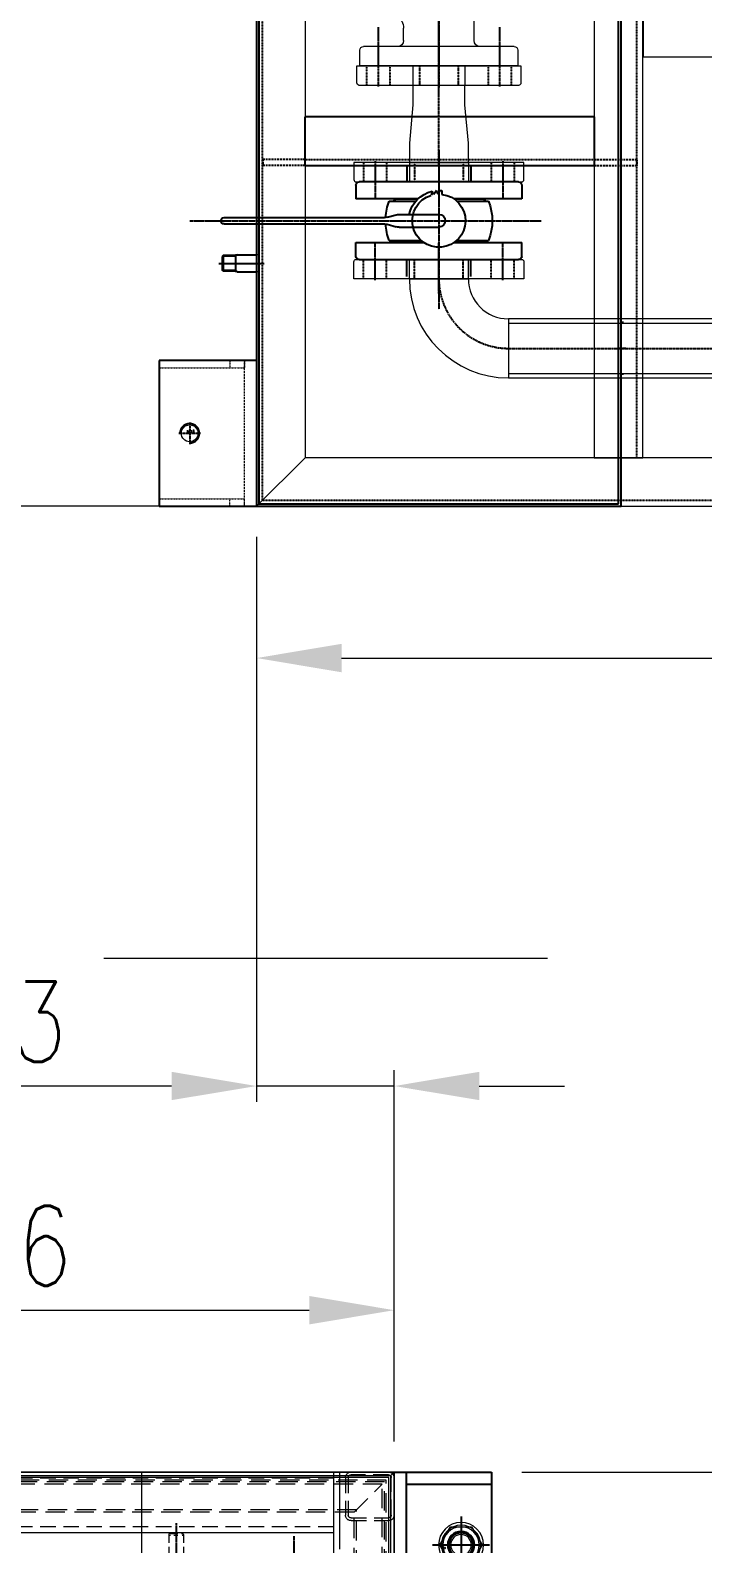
# Model space of a CAD drawing. Header units: millimetres. Extents: x -32759 to 129432, y 390 to 54305.
# Drawn here: x 9178 to 9732, y 26088 to 27334 of the extents above; entities that cross this region are included whole.
import ezdxf

# ---------------------------------------------------------------- set-up
doc = ezdxf.new("R2010")
doc.units = ezdxf.units.MM
for name, pattern in [('CENTER', [2, 1.25, -0.25, 0.25, -0.25]), ('HIDDEN', [0.375, 0.25, -0.125]), ('HIDDEN2', [4.7625, 3.175, -1.5875]), ('HIDDENX2', [19.05, 12.7, -6.35]), ('PHANTOM', [2.5, 1.25, -0.25, 0.25, -0.25, 0.25, -0.25])]:
    doc.linetypes.add(name, pattern=pattern)
for name, color, linetype in [('01j', 243, 'Continuous'), ('06', 221, 'Continuous'), ('1', 20, 'Continuous'), ('3', 5, 'Continuous'), ('4', 102, 'Continuous'), ('BOM-UDEF', 3, 'Continuous'), ('CENTER', 1, 'CENTER'), ('CL', 1, 'CENTER'), ('FL', 3, 'Continuous'), ('HL', 2, 'HIDDEN'), ('PL', 5, 'PHANTOM'), ('RD', 5, 'Continuous'), ('외형선', 3, 'Continuous')]:
    doc.layers.add(name, color=color, linetype=linetype)
for name, color, linetype, lineweight in [('02 실선', 2, 'Continuous', 25), ('04 실선', 4, 'Continuous', 25), ('2은선', 2, 'HIDDEN', 18), ('_BODY', 7, 'Continuous', 13)]:
    doc.layers.add(name, color=color, linetype=linetype, lineweight=lineweight)
doc.styles.add('ROAMNS', font='romans.shx', dxfattribs={"width": 0.8, "bigfont": 'whgtxt.shx'})
doc.styles.get("Standard").update_dxf_attribs({"font": 'arial.ttf'})
doc.styles.add('한글', font='romans.shx', dxfattribs={"height": 4, "bigfont": 'whgtxt.shx'})
doc.dimstyles.new('20 작은 한덕_도면칫수', dxfattribs={"dimscale": 20, "dimtxt": 3.3, "dimasz": 3.5, "dimexe": 0.65, "dimexo": 1.25, "dimgap": 1, "dimtad": 1, "dimdec": 0, "dimdsep": 46, "dimtxsty": 'ROAMNS', "dimcen": 0, "dimclrd": 7, "dimclre": 7, "dimclrt": 2, "dimadec": 0, "dimazin": 2, "dimtp": 0.1, "dimtm": 0.1, "dimtfac": 0.71, "dimtdec": 0, "dimtmove": 0, "dimatfit": 3, "dimfxl": 1, "dimlwd": -1, "dimlwe": -1, "dimarcsym": 1})
doc.dimstyles.new('AM_ISO$0', dxfattribs={"dimtxt": 3.5, "dimasz": 3.5, "dimexe": 1, "dimexo": 1, "dimgap": 1.5, "dimtad": 1, "dimdsep": 46, "dimtxsty": 'Standard', "dimcen": 0, "dimclrd": 256, "dimclre": 256, "dimclrt": 2, "dimadec": 0, "dimazin": 2, "dimtp": 0.1, "dimtm": 0.1, "dimtfac": 0.71, "dimtdec": 3, "dimtmove": 0, "dimatfit": 3, "dimfxl": 1, "dimlwd": -1, "dimlwe": -1, "dimarcsym": 1})

# ---------------------------------------------------------------- blocks, each defined once
blk = doc.blocks.new('frferfs새로운 블럭')
at = {"layer": '1', "ltscale": 10}
for p, q in [((40719.7, 2813.8, 5909), (40719.7, 2767.1, 5909)), ((40696.4, 2790.4, 5909), (40743.1, 2790.4, 5909))]:
    blk.add_line(p, q, dxfattribs=at)
at = {"layer": '외형선'}
for p, q in [((40659.7, 2845.4, 5909), (40659.7, 2765.4, 5909)), ((40779.7, 2765.4, 5909), (40779.7, 2845.4, 5909)), ((40779.7, 2835.4, 5909), (40659.7, 2835.4, 5909)), ((40669.7, 2835.4, 5909), (40669.7, 2765.4, 5909)), ((40769.7, 2765.4, 5909), (40769.7, 2835.4, 5909)), ((40659.7, 2765.4, 5909), (40779.7, 2765.4, 5909))]:
    blk.add_line(p, q, dxfattribs=at)
blk.add_circle((40719.7, 2790.4, 5909), 11, dxfattribs=at)
blk = doc.blocks.new('HS_BOM', base_point=(-3113.6, 16316.3))
at = {"layer": 'BOM-UDEF'}
blk.add_circle((-3113.6, 16316.3), 0.25, dxfattribs=at)
blk = doc.blocks.new('새로sdf3fsd운 블럭')
for p, q in [((40719.7, 2807.8, 5909), (40704.7, 2799.1, 5909)), ((40734.7, 2799.1, 5909), (40719.7, 2807.8, 5909)), ((40704.7, 2799.1, 5909), (40704.7, 2781.8, 5909)), ((40734.7, 2781.8, 5909), (40734.7, 2799.1, 5909)), ((40704.7, 2781.8, 5909), (40719.7, 2773.1, 5909)), ((40719.7, 2773.1, 5909), (40734.7, 2781.8, 5909))]:
    blk.add_line(p, q)
for radius in [18.5, 16.2, 15, 11, 10.1, 8.56]:
    blk.add_circle((40719.7, 2790.4, 5909), radius)
at = {"layer": 'CL'}
for p, q in [((40719.7, 2810.9, 5909), (40719.7, 2769.9, 5909)), ((40719.7, 2809.7, 5909), (40719.7, 2771.1, 5909)), ((40719.7, 2808.6, 5909), (40719.7, 2772.2, 5909)), ((40699.2, 2790.4, 5909), (40740.2, 2790.4, 5909)), ((40700.4, 2790.4, 5909), (40739, 2790.4, 5909)), ((40701.5, 2790.4, 5909), (40737.9, 2790.4, 5909))]:
    blk.add_line(p, q, dxfattribs=at)
at = {"layer": 'RD'}
blk.add_circle((40719.7, 2790.4, 5909), 10, dxfattribs=at)
blk.add_blockref('frferfs새로운 블럭', (0, 0))
at = {"layer": 'BOM-UDEF'}
for p in [(40721.3, 2805.2, 5909), (40722.3, 2803.6, 5909), (40727.7, 2802.4, 5909)]:
    blk.add_blockref('HS_BOM', p, dxfattribs=at)
blk = doc.blocks.new('dfhfdghdfghf')
at = {"color": 4}
for p, q in [((336303.2, 40687.8), (336303.2, 40030.8)), ((336810.2, 40687.8), (336303.2, 40687.8)), ((336810.2, 40030.8), (336810.2, 40687.8)), ((336549.2, 40439.3), (336549.2, 40279.3)), ((336549.2, 40439.3), (336564.2, 40439.3)), ((336564.2, 40439.3), (336564.2, 40279.3)), ((336549.2, 40411.3), (336564.2, 40411.3)), ((336549.2, 40311.3), (336564.2, 40311.3)), ((336549.2, 40279.3), (336564.2, 40279.3)), ((336303.2, 40030.8), (336810.2, 40030.8))]:
    blk.add_line(p, q, dxfattribs=at)
at = {"color": 2, "linetype": 'HIDDEN2', "ltscale": 5}
for p, q in [((336305.2, 40685.8), (336305.2, 40032.8)), ((336808.2, 40685.8), (336305.2, 40685.8)), ((336808.2, 40032.8), (336808.2, 40685.8)), ((336549.2, 40409.3), (336564.2, 40409.3)), ((336549.2, 40313.3), (336564.2, 40313.3)), ((336305.2, 40032.8), (336808.2, 40032.8))]:
    blk.add_line(p, q, dxfattribs=at)
blk = doc.blocks.new('새로sdvsdv운 블럭')
at = {"color": 2, "linetype": 'HIDDENX2'}
for p, q in [((14408.8, -8312.7), (14408.8, -8281.9)), ((14411.1, -8312.7), (14411.1, -8281.9)), ((14413.4, -8277.3), (14444.2, -8277.3)), ((14413.4, -8279.6), (14444.2, -8279.6)), ((14446.5, -8281.9), (14446.5, -8312.7)), ((14448.8, -8281.9), (14448.8, -8312.7)), ((14444.2, -8315), (14413.4, -8315)), ((14444.2, -8317.3), (14413.4, -8317.3))]:
    blk.add_line(p, q, dxfattribs=at)
for centre, radius, start, end in [((14413.4, -8281.9), 4.6, 90, 180), ((14413.4, -8281.9), 2.3, 90, 180), ((14444.2, -8281.9), 4.6, 360, 90), ((14444.2, -8281.9), 2.3, 0, 90), ((14413.4, -8312.7), 4.6, 180, 270), ((14413.4, -8312.7), 2.3, 180, 270), ((14444.2, -8312.7), 4.6, 270, 0), ((14444.2, -8312.7), 2.3, 270, 0)]:
    blk.add_arc(centre, radius, start, end, dxfattribs=at)
blk = doc.blocks.new('cvbncv')
at = {"color": 3}
for p, q in [((336311.6, 40907.3, 870.8), (335795.6, 40907.3)), ((335795.6, 40907.3), (335795.6, 40241.3)), ((335798.6, 40904.3), (335795.6, 40907.3)), ((335798.6, 40904.4), (335798.6, 40244.3)), ((336308.6, 40904.3, 870.8), (335798.6, 40904.3)), ((336308.6, 40904.3, 870.8), (336311.6, 40907.3, 870.8)), ((336311.6, 40907.3, 870.8), (336311.6, 40241.3, -4776.3)), ((335798.6, 40244.3), (335795.6, 40241.3)), ((336311.6, 40241.3, -4776.3), (335795.6, 40241.3)), ((336308.6, 40244.3, 870.8), (335798.6, 40244.3)), ((336308.6, 40244.3, 870.8), (336311.6, 40241.3, -4776.3))]:
    blk.add_line(p, q, dxfattribs=at)
blk.add_line((336308.6, 40244.3, 870.8), (336308.6, 40903.3, 870.8))
at = {"extrusion": (0, 0, -1), "zscale": -1}
blk.add_blockref('새로sdvsdv운 블럭', (-350244.4, 49184.6, -5647), dxfattribs=at)
blk.add_blockref('새로sdvsdv운 블럭', (321862.8, 49184.6))
at = {"rotation": 180}
blk.add_blockref('새로sdvsdv운 블럭', (350244.4, 31964.1, 5647), dxfattribs=at)
at = {"extrusion": (0, 0, -1), "zscale": -1, "rotation": 180}
blk.add_blockref('새로sdvsdv운 블럭', (-321862.8, 31964.1), dxfattribs=at)
blk = doc.blocks.new('BL-50P')
for p, q in [((33.5, 202), (33.5, 51.3)), ((39.5, 202), (39.5, 51.3)), ((0, -75), (0, 75)), ((3, 78), (16, 78)), ((16, 19.8), (16, 78)), ((70, 78), (57, 78)), ((57, 78), (57, 14.3)), ((73, 75), (73, -75)), ((18, 46.7), (18, 21.7)), ((33.2, 48.7), (30.8, 40.1)), ((39.8, 48.7), (42.2, 40.1)), ((55, 46.7), (55, 16.8)), ((-16, 30), (0, 30)), ((16, 40.1), (16, 19.8)), ((30.5, 37.5), (30.5, 0)), ((42.5, 37.5), (42.5, 0)), ((57, 40.1), (57, 14.3)), ((89, 30), (73, 30)), ((8, -0.7), (11.5, 0.7)), ((8.1, 2.4), (11.9, 4.6)), ((11.5, 0.7), (8.1, 2.4)), ((8.7, 6.4), (12.6, 7.4)), ((11.9, 4.6), (8.7, 6.4)), ((8.1, -2.9), (11.7, -2.9)), ((16, -78), (16, -14.3)), ((16, -14.3), (16, -41.5)), ((18, -16.8), (18, -46.7)), ((55, -16.8), (55, -46.7)), ((57, -14.3), (57, -78)), ((57, -14.3), (57, -42)), ((-16, -30), (0, -30)), ((89, -30), (73, -30)), ((18, -43.5), (18, -43.5)), ((55, -43.5), (55.5, -43.5)), ((3, -78), (16, -78)), ((70, -78), (57, -78))]:
    blk.add_line(p, q)
for centre, radius, start, end in [((36.5, 202), 3, 0, 180), ((3, 75), 3, 90, 180), ((70, 75), 3, 0, 90), ((36.5, 0), 50.2, 93.5055, 111.6124), ((23.5, 51.3), 10, 344.9149, 0), ((49.5, 51.3), 10, 180, 195.0851), ((36.5, 0), 50.2, 68.3876, 86.4945), ((18, 40.1), 2, 90, 180), ((40.5, 37.5), 10, 164.9149, 180), ((32.5, 37.5), 10, 0, 15.0851), ((55, 40.1), 2, 0, 90), ((36.5, 0), 28.5, 102.1532, 166.9419), ((36.5, 0), 25, 186.6152, 162.7268), ((36.5, 0), 6, 180, 0), ((36.5, 0), 28.5, 181.4361, 185.7998), ((18, -41.5), 2, 180, 270), ((55.5, -42), 1.5, 270, 0), ((36.5, 0), 50.2, 248.3876, 291.6124), ((3, -75), 3, 180, 270), ((70, -75), 3, 270, 0)]:
    blk.add_arc(centre, radius, start, end)
at = {"layer": 'CENTER'}
for p, q in [((36.5, 234.4), (36.5, -96.3)), ((-16, 60), (16, 60)), ((89, 60), (57, 60)), ((-29.9, 0), (119.7, 0)), ((-28, 0), (16, 0)), ((105, 0), (57, 0)), ((-16, -60), (16, -60)), ((89, -60), (57, -60))]:
    blk.add_line(p, q, dxfattribs=at)
blk = doc.blocks.new('A$C6B085AC1')
at = {"color": 222}
blk.add_circle((9.4, 9.4, 5491.4), 7, dxfattribs=at)
at = {"layer": 'CL', "ltscale": 0.5}
for p, q in [((9.4, 18.8), (9.4, 0)), ((0, 9.4), (18.8, 9.4))]:
    blk.add_line(p, q, dxfattribs=at)
blk = doc.blocks.new('A$C331B0632')
at = {"color": 222}
blk.add_lwpolyline([(0, 250), (516, 250), (516, 0), (0, 0)], close=True, dxfattribs=at)
at = {"ltscale": 0.5}
for p in [(158.6, 165.6, 5491.4), (338.6, 165.6, 5491.4), (158.6, 65.6, 5491.4), (338.6, 65.6, 5491.4)]:
    blk.add_blockref('A$C6B085AC1', p, dxfattribs=at)
blk = doc.blocks.new('asfasfsfasfda')
at = {"color": 84, "linetype": 'HIDDEN2', "ltscale": 5}
for p, q in [((380941.5, 310707.5, -6206.6), (380941.5, 311353.5, -6206.6)), ((380943.5, 310705.5, -6206.6), (380943.5, 311355.5, -6206.6)), ((380918.5, 310730.5, -6206.6), (380918.5, 311330.5, -6206.6)), ((380920.5, 310728.5, -6206.6), (380920.5, 311332.5, -6206.6)), ((380466.5, 310728.5, -6206.6), (380920.5, 310728.5, -6206.6)), ((380468.5, 310730.5, -6206.6), (380918.5, 310730.5, -6206.6)), ((380918.5, 310730.5, -6206.6), (380941.5, 310707.5, -6206.6)), ((380443.5, 310705.5, -6206.6), (380943.5, 310705.5, -6206.6)), ((380445.5, 310707.5, -6206.6), (380941.5, 310707.5, -6206.6))]:
    blk.add_line(p, q, dxfattribs=at)
at = {"color": 6}
for p, q in [((380901.5, 310747.5, -715.1), (380901.5, 311313.5, -715.1)), ((380901.5, 310747.5, -10982.8), (380901.5, 311313.5, -10982.8)), ((380951.5, 310747.5, -715.1), (380951.5, 311313.5, -715.1)), ((380951.5, 310747.5, -10982.8), (380951.5, 311313.5, -10982.8)), ((380951.5, 310747.5, -5491.4), (380051.5, 310747.5, -11138.3))]:
    blk.add_line(p, q, dxfattribs=at)
at = {"color": 2, "linetype": 'HIDDENX2'}
for p, q in [((380906.5, 310747.5, -10982.8), (380906.5, 311313.5, -10982.8)), ((380946.5, 310747.5, -715.1), (380946.5, 311313.5, -715.1))]:
    blk.add_line(p, q, dxfattribs=at)
at = {"color": 2, "linetype": 'HIDDEN2', "ltscale": 2}
for p, q in [((380899.5, 310883, -6206.6), (380869.5, 310883, -6206.6)), ((380900, 310883, -6206.6), (380899.5, 310883, -6206.6)), ((380899.5, 310883, -6206.6), (380899.5, 310881.6, -6206.6)), ((380899.5, 310879, -6206.6), (380899.5, 310875.6, -6206.6)), ((380901, 310882, -6206.6), (380901, 310872, -6206.6)), ((380899.5, 310871, -6206.6), (380869.5, 310871, -6206.6)), ((380899.5, 310872.1, -6206.6), (380899.5, 310871, -6206.6)), ((380900, 310871, -6206.6), (380899.5, 310871, -6206.6))]:
    blk.add_line(p, q, dxfattribs=at)
at = {"color": 2, "linetype": 'HIDDENX2', "ltscale": 5}
blk.add_line((380951.5, 310742.5, -5491.4), (380051.5, 310742.5, -11138.3), dxfattribs=at)
at = {"color": 6, "elevation": -10982.8}
blk.add_lwpolyline([(380951.5, 311363.5), (380051.5, 311363.5), (380051.5, 310697.5), (380951.5, 310697.5), (380951.5, 311363.5)], dxfattribs=at)
at = {"color": 2, "linetype": 'HIDDEN2', "ltscale": 2}
for centre, start, end in [((380900, 310882, -6206.6), 0, 90), ((380900, 310872, -6206.6), 270, 0)]:
    blk.add_arc(centre, 1, start, end, dxfattribs=at)
at = {"layer": 'CENTER'}
blk.add_line((380909.4, 310877, -6206.6), (380819.7, 310877, -6206.6), dxfattribs=at)
for name, p in [('cvbncv', (44639.9, 270456.2, -6206.6)), ('dfhfdghdfghf', (44136.7, 270671.2, -6206.6))]:
    blk.add_blockref(name, p)
at = {"ltscale": 0.5}
blk.add_blockref('A$C331B0632', (380435.5, 310905.5, -6206.6), dxfattribs=at)
at = {"xscale": -1}
blk.add_blockref('새로sdf3fsd운 블럭', (421611.2, 307852.1, -16891.8), dxfattribs=at)
at = {"layer": '06', "xscale": 0.875, "yscale": 0.875, "zscale": 0.875, "rotation": 270}
blk.add_blockref('BL-50P', (380693.5, 310812, -715.1), dxfattribs=at)
blk = doc.blocks.new('*D1572')
at = {"color": 7, "linetype": 'ByBlock', "transparency": 16777216}
for p, q in [((257155.6, 138891.9), (257155.6, 139013.1)), ((257821.6, 138891.9), (257821.6, 139013.1)), ((257225.6, 139000.1), (257751.6, 139000.1))]:
    blk.add_line(p, q, dxfattribs=at)
at = {"color": 7, "transparency": 16777216}
for points in [[(257225.6, 139011.8), (257225.6, 138988.4), (257155.6, 139000.1)], [(257751.6, 139011.8), (257751.6, 138988.4), (257821.6, 139000.1)]]:
    blk.add_solid(points, dxfattribs=at)
at = {"layer": 'Defpoints', "color": 0, "transparency": 16777216}
for p in [(257821.6, 139000.1), (257155.6, 138866.9), (257821.6, 138866.9)]:
    blk.add_point(p, dxfattribs=at)
at = {"color": 2, "transparency": 16777216, "insert": (257488.6, 139053.1), "char_height": 66, "attachment_point": 5, "style": 'ROAMNS'}
blk.add_mtext('666', dxfattribs=at)
blk = doc.blocks.new('*D1576')
at = {"color": 7, "linetype": 'ByBlock', "transparency": 16777216}
for p, q in [((257708.3, 139636.8), (257708.3, 139523.9)), ((258658.3, 139636.8), (258658.3, 139523.9)), ((257778.3, 139536.9), (258588.3, 139536.9))]:
    blk.add_line(p, q, dxfattribs=at)
at = {"color": 7, "transparency": 16777216}
for points in [[(257778.3, 139548.6), (257778.3, 139525.2), (257708.3, 139536.9)], [(258588.3, 139548.6), (258588.3, 139525.2), (258658.3, 139536.9)]]:
    blk.add_solid(points, dxfattribs=at)
at = {"layer": 'Defpoints', "color": 0, "transparency": 16777216}
for p in [(257708.3, 139661.8), (258658.3, 139661.8), (258658.3, 139536.9)]:
    blk.add_point(p, dxfattribs=at)
at = {"color": 2, "transparency": 16777216, "insert": (258183.3, 139589.9), "char_height": 66, "attachment_point": 5, "style": 'ROAMNS'}
blk.add_mtext('950', dxfattribs=at)
blk = doc.blocks.new('vbn')
at = {"ltscale": 0.5}
blk.add_circle((491764.7, 300516.7), 5.05, dxfattribs=at)
at = {"layer": 'CL', "ltscale": 0.5}
for p, q in [((491764.7, 300523.7), (491764.7, 300509.7)), ((491757.7, 300516.7), (491771.7, 300516.7))]:
    blk.add_line(p, q, dxfattribs=at)
at = {"layer": 'FL', "color": 1, "ltscale": 0.5}
blk.add_arc((491764.7, 300516.7), 6, 270, 180, dxfattribs=at)
blk = doc.blocks.new('xcxc')
at = {"ltscale": 0.5}
for p, q in [((491810.8, 300503.8), (491760.8, 300503.8)), ((491760.8, 300333.8), (491760.8, 300503.8)), ((491810.8, 300503.8), (491810.8, 300333.8)), ((491810.8, 300333.8), (491760.8, 300333.8))]:
    blk.add_line(p, q, dxfattribs=at)
blk.add_blockref('vbn', (31.1, -47.9))
at = {"extrusion": (0, 0, -1), "zscale": -1, "rotation": 180}
blk.add_blockref('vbn', (-31.1, 600885.5), dxfattribs=at)
blk = doc.blocks.new('asdf')
at = {"ltscale": 0.5}
for p, q in [((500414.8, 300426.1), (500414.8, 300126.1)), ((501614.8, 300426.1), (500414.8, 300426.1)), ((500416.8, 300424.1), (500416.8, 300128.1)), ((501612.8, 300424.1), (500416.8, 300424.1)), ((501612.8, 300128.1), (501612.8, 300424.1)), ((501614.8, 300126.1), (501614.8, 300426.1)), ((500414.8, 300126.1), (501614.8, 300126.1)), ((500416.8, 300128.1), (501612.8, 300128.1))]:
    blk.add_line(p, q, dxfattribs=at)
blk = doc.blocks.new('A$C10E257C3')
blk.add_line((0, 6.3), (13.8, 6.3))
at = {"layer": '1'}
blk.add_line((6.9, 37.3), (6.9, 0), dxfattribs=at)
at = {"layer": '3'}
for p, q in [((0.1, 23.7), (0.5, 33.9)), ((0.5, 33.9), (1.2, 34.7)), ((13.3, 33.9), (0.5, 33.9)), ((12.6, 34.7), (1.2, 34.7)), ((13.3, 33.9), (12.6, 34.7)), ((13.7, 23.7), (13.3, 33.9)), ((0, 22.3), (0.1, 23.7)), ((0, 22.3), (0, 6.3)), ((13.7, 23.7), (0.1, 23.7)), ((13.8, 22.3), (13.7, 23.7)), ((13.8, 22.3), (13.8, 6.3))]:
    blk.add_line(p, q, dxfattribs=at)
at = {"layer": '4'}
for p, q in [((0.9, 23.7), (1.2, 34.7)), ((12.9, 23.7), (12.6, 34.7)), ((0.9, 23.7), (0, 22.3)), ((12.9, 23.7), (13.8, 22.3))]:
    blk.add_line(p, q, dxfattribs=at)
blk = doc.blocks.new('dfghdfghdgfhd')
at = {"color": 1, "linetype": 'CENTER'}
blk.add_line((52273.5, 4627.1), (52281.5, 4627.1), dxfattribs=at)
at = {"color": 2, "linetype": 'HIDDEN'}
for p, q in [((52276.5, 4634.1), (52278.5, 4634.1)), ((52276.5, 4620.1), (52278.5, 4620.1))]:
    blk.add_line(p, q, dxfattribs=at)
blk = doc.blocks.new('xcvbxcvbxcb')
blk.add_blockref('A$C10E257C3', (94741.2, -19939.6))
at = {"rotation": 90}
blk.add_blockref('dfghdfghdgfhd', (99375.2, -72211.7), dxfattribs=at)
at = {"layer": '02 실선', "xscale": -1, "rotation": 90}
blk.add_blockref('xcxc', (395837.5, 471802.6, 5491.4), dxfattribs=at)
at = {"layer": '02 실선', "rotation": 90}
blk.add_blockref('xcxc', (395837.5, -511969, 5491.4), dxfattribs=at)
at = {"layer": '04 실선'}
blk.add_blockref('asdf', (-405866.7, -320359.3), dxfattribs=at)
blk = doc.blocks.new('cxvbxcvbxcvvxc')
at = {"color": 2, "linetype": 'HIDDEN2', "ltscale": 0.5}
for p, q in [((510612.6, 303899.1), (510612.6, 303897.1)), ((510655.6, 303899.1), (510655.6, 303897.1))]:
    blk.add_line(p, q, dxfattribs=at)
at = {"layer": 'CL', "ltscale": 0.5}
blk.add_line((510634.1, 303901.1), (510634.1, 303895.1), dxfattribs=at)
blk = doc.blocks.new('xcbcxbxc')
at = {"ltscale": 0.5}
for p, q in [((494109.4, 300799.5), (494069.4, 300759.5)), ((495229.4, 300799.5), (494109.4, 300799.5)), ((495229.4, 300799.5), (495269.4, 300759.5)), ((494069.4, 300759.5), (495269.4, 300759.5))]:
    blk.add_line(p, q, dxfattribs=at)
at = {"layer": 'HL', "ltscale": 0.5}
blk.add_line((494074.4, 300764.5), (495264.4, 300764.5), dxfattribs=at)
blk = doc.blocks.new('SDFGSDFGFDGSDD')
at = {"ltscale": 0.5}
for p, q in [((502948, 299874.5), (501828, 299874.5)), ((501828, 299874.5), (501828, 299834.5)), ((502948, 299874.5), (502948, 299834.5)), ((501828, 299834.5), (502948, 299834.5))]:
    blk.add_line(p, q, dxfattribs=at)
at = {"layer": 'HL', "ltscale": 0.5}
blk.add_line((501828, 299839.5), (502948, 299839.5), dxfattribs=at)
blk = doc.blocks.new('ASDFASFDFASFS')
at = {"color": 2, "linetype": 'HIDDEN2', "ltscale": 0.5}
for p, q in [((500881.3, 301067.1), (500846.3, 301067.1, -2347.3)), ((500846.3, 301062.1, -2347.3), (500846.3, 301067.1, -2347.3)), ((500881.3, 301062.1), (500846.3, 301062.1, -2347.3)), ((501119.3, 301067.1), (501154.3, 301067.1, -2347.3)), ((501119.3, 301062.1), (501154.3, 301062.1, -2347.3)), ((501154.3, 301062.1, -2347.3), (501154.3, 301067.1, -2347.3))]:
    blk.add_line(p, q, dxfattribs=at)
at = {"ltscale": 0.5}
for p, q in [((500881.3, 301067.1), (501119.3, 301067.1)), ((500881.3, 301067.1), (500881.3, 301027.1)), ((501119.3, 301067.1), (501119.3, 301027.1)), ((501119.3, 301027.1), (500881.3, 301027.1))]:
    blk.add_line(p, q, dxfattribs=at)
at = {"layer": 'HL', "ltscale": 0.5}
blk.add_line((500881.3, 301062.1), (501119.3, 301062.1), dxfattribs=at)
blk = doc.blocks.new('sdfgsdgfdgd')
at = {"ltscale": 0.5}
blk.add_circle((489855.9, 297052.9), 6.92, dxfattribs=at)
at = {"layer": 'CL', "ltscale": 0.5}
for p, q in [((489855.9, 297061.9), (489855.9, 297043.9)), ((489846.9, 297052.9), (489864.9, 297052.9))]:
    blk.add_line(p, q, dxfattribs=at)
at = {"layer": 'FL', "color": 1, "ltscale": 0.5}
blk.add_arc((489855.9, 297052.9), 8, 270, 180, dxfattribs=at)
at = {"color": 2, "style": '한글'}
blk.add_text('M16', height=2.4, dxfattribs=at).set_placement((489853.5, 297053.1))
blk = doc.blocks.new('sdfgsdfsdgsd')
at = {"color": 2, "linetype": 'HIDDEN2', "ltscale": 0.5}
blk.add_line((490032.2, 296995.1), (490032.2, 297115.1), dxfattribs=at)
at = {"ltscale": 0.5}
blk.add_line((490042.2, 296995.1), (490042.2, 297115.1), dxfattribs=at)
at = {"layer": '외형선'}
for p, q in [((490042.2, 297115.1), (489962.2, 297115.1)), ((489962.2, 297115.1), (489962.2, 296995.1)), ((489962.2, 296995.1), (490042.2, 296995.1))]:
    blk.add_line(p, q, dxfattribs=at)
blk.add_blockref('sdfgsdgfdgd', (131.3, 2.2))
blk = doc.blocks.new('cvbncncvbcn')
at = {"ltscale": 0.5}
for p, q in [((490334.8, 296974.9), (490334.8, 296980.9)), ((490334.8, 296980.9), (490404.8, 296980.9)), ((490334.8, 296974.9), (490404.8, 296974.9)), ((490392.8, 296974.9), (490392.8, 296980.9)), ((490404.8, 296974.9), (490404.8, 296980.9))]:
    blk.add_line(p, q, dxfattribs=at)
blk = doc.blocks.new('ASFDASFDDFAS')
blk.add_blockref('sdfgsdfsdgsd', (21.3, -380.4))
at = {"layer": '2은선', "xscale": -1, "rotation": 180}
blk.add_blockref('cvbncncvbcn', (-351.3, 593709.5), dxfattribs=at)
at = {"layer": '2은선'}
blk.add_blockref('cvbncncvbcn', (-351.3, -360.2), dxfattribs=at)
blk = doc.blocks.new('sdfgdsfgfdgfdsg')
at = {"ltscale": 0.5}
for p, q in [((110706.3, -23131.1), (110706.3, -24081.1)), ((110746.3, -23171.1), (110706.3, -23131.1)), ((110746.3, -24041.1), (110746.3, -23171.1)), ((110746.3, -24041.1), (110706.3, -24081.1))]:
    blk.add_line(p, q, dxfattribs=at)
at = {"layer": 'HL', "ltscale": 0.5}
blk.add_line((110711.3, -23136.1), (110711.3, -24076.1), dxfattribs=at)
blk = doc.blocks.new('sdfgdsggfds')
at = {"ltscale": 0.5}
for p, q in [((111076.3, -23449.1), (111076.3, -24041.1)), ((111116.3, -23449.1), (111076.3, -23449.1)), ((111116.3, -24041.1), (111116.3, -23449.1)), ((111116.3, -24041.1), (111076.3, -24041.1))]:
    blk.add_line(p, q, dxfattribs=at)
at = {"layer": 'HL', "ltscale": 0.5}
blk.add_line((111111.3, -24041.1), (111111.3, -23449.1), dxfattribs=at)
blk = doc.blocks.new('xcvbxcbvcbcxvb')
at = {"rotation": 270}
blk.add_blockref('ASFDASFDDFAS', (-185908.3, 466932.5), dxfattribs=at)
at = {"xscale": -1, "rotation": 180}
blk.add_blockref('xcbcxbxc', (-383363.1, 277628.5), dxfattribs=at)
for name, p in [('sdfgdsfgfdgfdsg', (0, 0)), ('SDFGSDFGFDGSDD', (-391081.7, -323283.5)), ('sdfgdsggfds', (0, 0))]:
    blk.add_blockref(name, p)
at = {"layer": '01j', "xscale": -1, "rotation": 90}
blk.add_blockref('ASDFASFDFASFS', (412054, 477710.2, 5853), dxfattribs=at)
blk = doc.blocks.new('A$C596F1DD5')
at = {"ltscale": 0.5}
for p, q in [((32.9, 81.5), (81.5, 81.5)), ((0, 48.6), (0, 0))]:
    blk.add_line(p, q, dxfattribs=at)
for radius in [81.5, 32.9]:
    blk.add_arc((0, 81.5), radius, 270, 0, dxfattribs=at)
at = {"layer": 'CL', "ltscale": 0.5}
blk.add_arc((0, 81.5), 57.2, 270, 0, dxfattribs=at)
blk = doc.blocks.new('A$C20826636')
at = {"ltscale": 0.5}
for p, q in [((2, 48.6), (202, 48.6)), ((2, 0), (2, 48.6)), ((2, 45.1), (202, 45.1)), ((202, 48.6), (202, 0)), ((2, 3.5), (202, 3.5)), ((202, 0), (2, 0))]:
    blk.add_line(p, q, dxfattribs=at)
at = {"layer": 'CL', "ltscale": 0.5}
blk.add_line((0, 24.3), (204, 24.3), dxfattribs=at)
blk = doc.blocks.new('A$C63697C70')
at = {"ltscale": 0.5}
for p, q in [((2, 135), (2, 0)), ((16, 135), (2, 135)), ((18, 2), (18, 133)), ((2, 88.9), (18, 88.9)), ((2, 46.2), (18, 46.2)), ((2, 0), (16, 0))]:
    blk.add_line(p, q, dxfattribs=at)
for centre, start, end in [((16, 133), 0, 90), ((16, 2), 270, 0)]:
    blk.add_arc(centre, 2, start, end, dxfattribs=at)
at = {"layer": 'CL', "ltscale": 0.5}
for p, q in [((1, 117.5), (19, 117.5)), ((0, 67.5), (20, 67.5)), ((1, 17.5), (19, 17.5))]:
    blk.add_line(p, q, dxfattribs=at)
at = {"layer": 'HL', "ltscale": 0.5}
for p, q in [((2, 127), (18, 127)), ((2, 108), (18, 108)), ((2, 27), (18, 27)), ((2, 8), (18, 8))]:
    blk.add_line(p, q, dxfattribs=at)
at = {"layer": 'PL', "ltscale": 0.5}
for p, q in [((2, 83.5), (18, 83.5)), ((2, 51.5), (18, 51.5))]:
    blk.add_line(p, q, dxfattribs=at)
blk = doc.blocks.new('A$C01775BC6')
at = {"ltscale": 0.5}
for p, q in [((2, 48.6), (17.9, 48.6)), ((2, 0), (2, 48.6)), ((17.9, 48.6), (49.6, 45.6)), ((49.6, 45.6), (65.5, 45.6)), ((65.5, 45.6), (65.5, 2.9)), ((49.6, 2.9), (17.9, 0)), ((65.5, 2.9), (49.6, 2.9)), ((17.9, 0), (2, 0))]:
    blk.add_line(p, q, dxfattribs=at)
at = {"layer": 'CL', "ltscale": 0.5}
blk.add_line((0, 24.3), (67.5, 24.3), dxfattribs=at)
blk = doc.blocks.new('A$C351C1466')
at = {"ltscale": 0.5}
for p, q in [((2, 140), (2, 0)), ((16, 140), (2, 140)), ((18, 2), (18, 138)), ((2, 94.3), (18, 94.3)), ((2, 45.7), (18, 45.7)), ((2, 0), (16, 0))]:
    blk.add_line(p, q, dxfattribs=at)
for centre, start, end in [((16, 138), 0, 90), ((16, 2), 270, 0)]:
    blk.add_arc(centre, 2, start, end, dxfattribs=at)
at = {"layer": 'CL', "ltscale": 0.5}
for p, q in [((1, 122.5), (19, 122.5)), ((0, 70), (20, 70)), ((1, 17.5), (19, 17.5))]:
    blk.add_line(p, q, dxfattribs=at)
at = {"layer": 'HL', "ltscale": 0.5}
for p, q in [((2, 132), (18, 132)), ((2, 113), (18, 113)), ((2, 27), (18, 27)), ((2, 8), (18, 8))]:
    blk.add_line(p, q, dxfattribs=at)
at = {"layer": 'PL', "ltscale": 0.5}
for p, q in [((2, 90), (18, 90)), ((2, 50), (18, 50))]:
    blk.add_line(p, q, dxfattribs=at)
blk = doc.blocks.new('SDFGSDFGSDFG')
at = {"ltscale": 0.5}
blk.add_blockref('A$C351C1466', (335598.5, 36760.6), dxfattribs=at)
at = {"ltscale": 0.5, "xscale": -1, "rotation": 180}
blk.add_blockref('A$C63697C70', (335519, 36898.1), dxfattribs=at)
at = {"ltscale": 0.5, "xscale": -1}
blk.add_blockref('A$C01775BC6', (335602.5, 36806.3), dxfattribs=at)
blk = doc.blocks.new('CI-F32S')
for p, q in [((13, 65), (0, 65)), ((0, 65), (0, -65)), ((215, 65), (202, 65)), ((215, -65), (215, 65)), ((16, 62), (16, -34)), ((199, -34), (199, 62)), ((21, 29), (55.8, 29)), ((31, 29), (46.5, 29)), ((84, 29), (194, 29)), ((67.3, 18.9), (65.3, 23)), ((72.5, 18.9), (74.5, 23)), ((16, -34), (16, -62)), ((21, -29), (31, -29)), ((173.5, -29), (194, -29)), ((199, -62), (199, -34)), ((0, -65), (13, -65)), ((116.9, -106.9), (157.9, -65.9)), ((120.4, -110.5), (161.4, -69.5)), ((124.6, -113.3), (164.2, -73.7)), ((157.9, -65.9), (164.2, -72.3)), ((164.2, -72.3), (164.2, -73.7)), ((202, -65), (215, -65)), ((140.9, -97), (143.7, -99.9)), ((145.1, -99.9), (150.8, -94.2)), ((148, -90), (150.8, -92.8)), ((150.8, -92.8), (150.8, -94.2)), ((116.9, -106.9), (123.2, -113.3)), ((143.7, -99.9), (145.1, -99.9)), ((123.2, -113.3), (124.6, -113.3))]:
    blk.add_line(p, q)
blk.add_lwpolyline([(173.5, -29, 0.079365), (163.8, -30.6, 0.08841), (156, -34.8, 0.105167), (150.5, -41.4, 0.020221), (149.9, -42.5, 0.121124)], format="xyb")
for centre, radius, start, end in [((13, 62), 3, 0, 90), ((202, 62), 3, 90, 180), ((21, 34), 5, 180, 270), ((54.5, 16.5), 12.5, 31.2177, 84.3169), ((85.3, 16.5), 12.5, 95.6831, 148.7823), ((194, 34), 5, 270, 0), ((69.9, 20.1), 2.89, 204.1228, 335.8772), ((21, -34), 5, 90, 180), ((31, -41.9), 12.9, 35.2952, 90.0763), ((181.6, 35.7), 156.7, 206.6184, 245.595), ((194, -34), 5, 0, 90), ((161.5, -46.4), 12.1, 161.4563, 212.9327), ((13, -62), 3, 270, 0), ((15.2, -130.6), 156.7, 24.405, 30.1826), ((202, -62), 3, 180, 270)]:
    blk.add_arc(centre, radius, start, end)
at = {"layer": 'CENTER'}
for p, q in [((32, 50), (0, 50)), ((183, 50), (215, 50)), ((-24.8, 0), (242.9, 0)), ((48, 0), (0, 0)), ((50.9, 0), (160.3, -109.4)), ((167, 0), (215, 0)), ((32, -50), (0, -50)), ((183, -50), (215, -50))]:
    blk.add_line(p, q, dxfattribs=at)
blk = doc.blocks.new('QWERRQRWQE')
at = {"color": 4, "ltscale": 0.5}
blk.add_line((132358.5, 14047, 5491.4), (132407.1, 14047, 5491.4), dxfattribs=at)
at = {"ltscale": 0.5}
blk.add_line((132532.7, 13859.8), (133182.7, 13859.8), dxfattribs=at)
for name, p, rotation in [('xcvbxcbvcbcxvb', (109101.7, -96846.5), 90), ('xcvbxcvbxcb', (112299.5, -80688.3), 90), ('SDFGSDFGSDFG', (95552.2, 349743.3, 5491.4), 270), ('cxvbxcvbxcvvxc', (-171364.4, 524623.9), 270)]:
    blk.add_blockref(name, p, dxfattribs=dict(rotation=rotation))
at = {"xscale": -1, "rotation": 270}
blk.add_blockref('CI-F32S', (132382.7, 14222.3, 5491.4), dxfattribs=at)
at = {"ltscale": 0.5, "extrusion": (0, 0, -1), "zscale": -1, "rotation": 90}
blk.add_blockref('A$C351C1466', (-132312.8, 14045, -5491.4), dxfattribs=at)
at = {"ltscale": 0.5, "rotation": 270}
blk.add_blockref('A$C596F1DD5', (132358.5, 14047, 5491.4), dxfattribs=at)
at = {"ltscale": 0.5, "xscale": -1, "rotation": 180}
blk.add_blockref('A$C20826636', (132438, 14014.1, 5491.4), dxfattribs=at)
at = {"layer": '06', "xscale": -0.875, "yscale": 0.875, "zscale": 0.875, "rotation": 90}
blk.add_blockref('BL-50P', (132382.8, 14126.8, 5491.4), dxfattribs=at)
blk = doc.blocks.new('*D1508')
at = {"color": 7, "linetype": 'ByBlock', "transparency": 16777216}
for p, q in [((257603.3, 140861.8), (256939.1, 140861.8)), ((256952.1, 139731.8), (256952.1, 140791.8)), ((257603.3, 139661.8), (256939.1, 139661.8))]:
    blk.add_line(p, q, dxfattribs=at)
at = {"color": 7, "transparency": 16777216}
for points in [[(256940.5, 140791.8), (256963.8, 140791.8), (256952.1, 140861.8)], [(256940.5, 139731.8), (256963.8, 139731.8), (256952.1, 139661.8)]]:
    blk.add_solid(points, dxfattribs=at)
at = {"layer": 'Defpoints', "color": 0, "transparency": 16777216}
for p in [(256952.1, 140861.8), (257628.3, 140861.8), (257628.3, 139661.8)]:
    blk.add_point(p, dxfattribs=at)
at = {"color": 2, "transparency": 16777216, "insert": (256899.1, 140261.8), "char_height": 66, "attachment_point": 5, "rotation": 90, "style": 'ROAMNS'}
blk.add_mtext('1200', dxfattribs=at)
blk = doc.blocks.new('*D1509')
at = {"color": 7, "linetype": 'ByBlock', "transparency": 16777216}
for p, q in [((257683.3, 139661.8), (256939.1, 139661.8)), ((256952.1, 138936.9), (256952.1, 139591.8)), ((257806.6, 138866.9), (256939.1, 138866.9))]:
    blk.add_line(p, q, dxfattribs=at)
at = {"color": 7, "transparency": 16777216}
for points in [[(256940.5, 139591.8), (256963.8, 139591.8), (256952.1, 139661.8)], [(256940.5, 138936.9), (256963.8, 138936.9), (256952.1, 138866.9)]]:
    blk.add_solid(points, dxfattribs=at)
at = {"layer": 'Defpoints', "color": 0, "transparency": 16777216}
for p in [(256952.1, 139661.8), (257708.3, 139661.8), (257831.6, 138866.9)]:
    blk.add_point(p, dxfattribs=at)
at = {"color": 2, "transparency": 16777216, "insert": (256899.1, 139398.5), "char_height": 66, "attachment_point": 5, "rotation": 90, "style": 'ROAMNS'}
blk.add_mtext('795', dxfattribs=at)
blk = doc.blocks.new('*D1510')
at = {"color": 7, "linetype": 'ByBlock', "transparency": 16777216}
for p, q in [((257708.3, 139636.8), (257708.3, 139171.6)), ((257821.6, 138891.9), (257821.6, 139197.6)), ((257638.3, 139184.6), (257400, 139184.6)), ((257821.6, 139184.6), (257708.3, 139184.6)), ((257891.6, 139184.6), (257961.6, 139184.6))]:
    blk.add_line(p, q, dxfattribs=at)
at = {"color": 7, "transparency": 16777216}
for points in [[(257638.3, 139196.3), (257638.3, 139173), (257708.3, 139184.6)], [(257891.6, 139196.3), (257891.6, 139173), (257821.6, 139184.6)]]:
    blk.add_solid(points, dxfattribs=at)
at = {"layer": 'Defpoints', "color": 0, "transparency": 16777216}
for p in [(257708.3, 139661.8), (257708.3, 139184.6), (257821.6, 138866.9)]:
    blk.add_point(p, dxfattribs=at)
at = {"color": 2, "transparency": 16777216, "insert": (257484.2, 139237.6), "char_height": 66, "attachment_point": 5, "style": 'ROAMNS'}
blk.add_mtext('113', dxfattribs=at)
blk = doc.blocks.new('*D1514')
at = {"color": 7, "linetype": 'ByBlock', "transparency": 16777216}
for p, q in [((257926.6, 138866.9), (258166.7, 138866.9)), ((258153.7, 138536.9), (258153.7, 138796.9)), ((258796.3, 138466.9), (258140.7, 138466.9))]:
    blk.add_line(p, q, dxfattribs=at)
at = {"color": 7, "transparency": 16777216}
for points in [[(258142, 138796.9), (258165.4, 138796.9), (258153.7, 138866.9)], [(258142, 138536.9), (258165.4, 138536.9), (258153.7, 138466.9)]]:
    blk.add_solid(points, dxfattribs=at)
at = {"layer": 'Defpoints', "color": 0, "transparency": 16777216}
for p in [(257901.6, 138866.9), (258153.7, 138866.9), (258821.3, 138466.9)]:
    blk.add_point(p, dxfattribs=at)
at = {"color": 2, "transparency": 16777216, "insert": (258100.7, 138666.9), "char_height": 66, "attachment_point": 5, "rotation": 90, "style": 'ROAMNS'}
blk.add_mtext('400', dxfattribs=at)
blk = doc.blocks.new('*D1345')
at = {"color": 7, "linetype": 'ByBlock', "transparency": 16777216}
for p, q in [((97320.9, 13114), (97320.9, 13255)), ((98295.9, 13114), (98295.9, 13255)), ((97390.9, 13242), (98225.9, 13242))]:
    blk.add_line(p, q, dxfattribs=at)
at = {"color": 7, "transparency": 16777216}
for points in [[(97390.9, 13230.3), (97390.9, 13253.6), (97320.9, 13242)], [(98225.9, 13230.3), (98225.9, 13253.6), (98295.9, 13242)]]:
    blk.add_solid(points, dxfattribs=at)
at = {"layer": 'Defpoints', "color": 0, "transparency": 16777216}
for p in [(98295.9, 13242), (97320.9, 13089), (98295.9, 13089)]:
    blk.add_point(p, dxfattribs=at)
at = {"color": 2, "transparency": 16777216, "insert": (97917.8, 13189), "char_height": 66, "attachment_point": 5, "rotation": 180, "style": 'ROAMNS'}
blk.add_mtext('975', dxfattribs=at)
blk = doc.blocks.new('*D1348')
at = {"linetype": 'ByBlock', "ltscale": 0.5, "transparency": 16777216}
for p, q in [((97322.9, 13119.9), (97294.5, 13119.9)), ((97295.5, 13095.5), (97295.5, 13116.4)), ((97319.9, 13092), (97294.5, 13092))]:
    blk.add_line(p, q, dxfattribs=at)
at = {"ltscale": 0.5, "transparency": 16777216}
for points in [[(97296, 13116.4), (97294.9, 13116.4), (97295.5, 13119.9)], [(97296, 13095.5), (97294.9, 13095.5), (97295.5, 13092)]]:
    blk.add_solid(points, dxfattribs=at)
at = {"layer": 'Defpoints', "color": 0, "ltscale": 0.5, "transparency": 16777216}
for p in [(97295.5, 13119.9), (97323.9, 13119.9), (97320.9, 13092)]:
    blk.add_point(p, dxfattribs=at)
at = {"color": 2, "ltscale": 0.5, "transparency": 16777216, "insert": (97298.7, 13105.9), "char_height": 3.5, "attachment_point": 5, "rotation": 270, "bg_fill": 3, "box_fill_scale": 1.1, "bg_fill_color": 256, "bg_fill_true_color": 13158600, "bg_fill_transparency": 0}
blk.add_mtext('27.9', dxfattribs=at)
blk = doc.blocks.new('y8e5ey')
dim = blk.add_linear_dim(base=(98295.895, 13241.97), p1=(97320.895, 13088.96), p2=(98295.895, 13088.96), angle=0, dimstyle='20 작은 한덕_도면칫수')
dim.commit()
dim.dimension.update_dxf_attribs({"geometry": '*D1345', "text_midpoint": (97917.84, 13241.97), "dimtype": 128})
at = {"ltscale": 0.5}
dim = blk.add_linear_dim(base=(97295.455, 13119.861), p1=(97320.895, 13091.96), p2=(97323.895, 13119.861), angle=90, dimstyle='AM_ISO$0', override={"dimfxl": 8, "dimtfill": 1}, dxfattribs=at)
dim.commit()
dim.dimension.update_dxf_attribs({"geometry": '*D1348', "text_midpoint": (97298.742, 13105.91)})
blk = doc.blocks.new('1')
at = {"color": 6, "xscale": -1}
blk.add_blockref('y8e5ey', (100575.763, -6800.077), dxfattribs=at)
blk = doc.blocks.new('sdfgsdfgcxvxbxcv')
at = {"color": 4, "ltscale": 0.5}
blk.add_line((257582.583, 139289.876), (257947.8, 139289.876), dxfattribs=at)
for name, p in [('1', (266381.038, 132792.991)), ('QWERRQRWQE', (125475.535, 125802.001))]:
    blk.add_blockref(name, p)
at = {"color": 4, "rotation": 90}
blk.add_blockref('asfasfsfasfda', (568519.063, -242084.631, 715.146), dxfattribs=at)
for base, p1, p2, picture, middle in [((256952.14, 140861.761), (257628.273, 139661.761), (257628.273, 140861.761), '*D1508', (256899.14, 140261.761)), ((258153.688, 138866.853), (258821.274, 138466.875), (257901.57, 138866.853), '*D1514', (258100.688, 138666.864))]:
    dim = blk.add_linear_dim(base=base, p1=p1, p2=p2, angle=90, dimstyle='20 작은 한덕_도면칫수')
    dim.commit()
    dim.dimension.update_dxf_attribs({"geometry": picture, "text_midpoint": middle})
dim = blk.add_linear_dim(base=(256952.14, 139661.761), p1=(257831.57, 138866.853), p2=(257708.273, 139661.761), angle=90, dimstyle='20 작은 한덕_도면칫수')
dim.commit()
dim.dimension.update_dxf_attribs({"geometry": '*D1509', "text_midpoint": (256952.14, 139398.518), "dimtype": 128})
for base, p1, p2, picture, middle in [((257708.273, 139184.648), (257821.57, 138866.853), (257708.273, 139661.761), '*D1510', (257484.159, 139237.648)), ((258658.273, 139536.884), (257708.273, 139661.761), (258658.273, 139661.761), '*D1576', (258183.273, 139589.884)), ((257821.57, 139000.085), (257155.57, 138866.853), (257821.57, 138866.853), '*D1572', (257488.57, 139053.085))]:
    dim = blk.add_linear_dim(base=base, p1=p1, p2=p2, dimstyle='20 작은 한덕_도면칫수')
    dim.commit()
    dim.dimension.update_dxf_attribs({"geometry": picture, "text_midpoint": middle})
blk = doc.blocks.new('2')
at = {"color": 6, "xscale": -1}
blk.add_blockref('y8e5ey', (121155.752, -6800.077), dxfattribs=at)
blk = doc.blocks.new('sdfgcxvbcbxcvbxc')
blk.add_blockref('2', (292948.326, 132792.991))

msp = doc.modelspace()

# ---------------------------------------------------------------- block references
at = {"layer": '_BODY'}
for name in ['sdfgcxvbcbxcvbxc', 'sdfgsdfgcxvxbxcv']:
    msp.add_blockref(name, (-248343.9, -112720), dxfattribs=at)

doc.saveas('drawing.dxf')
